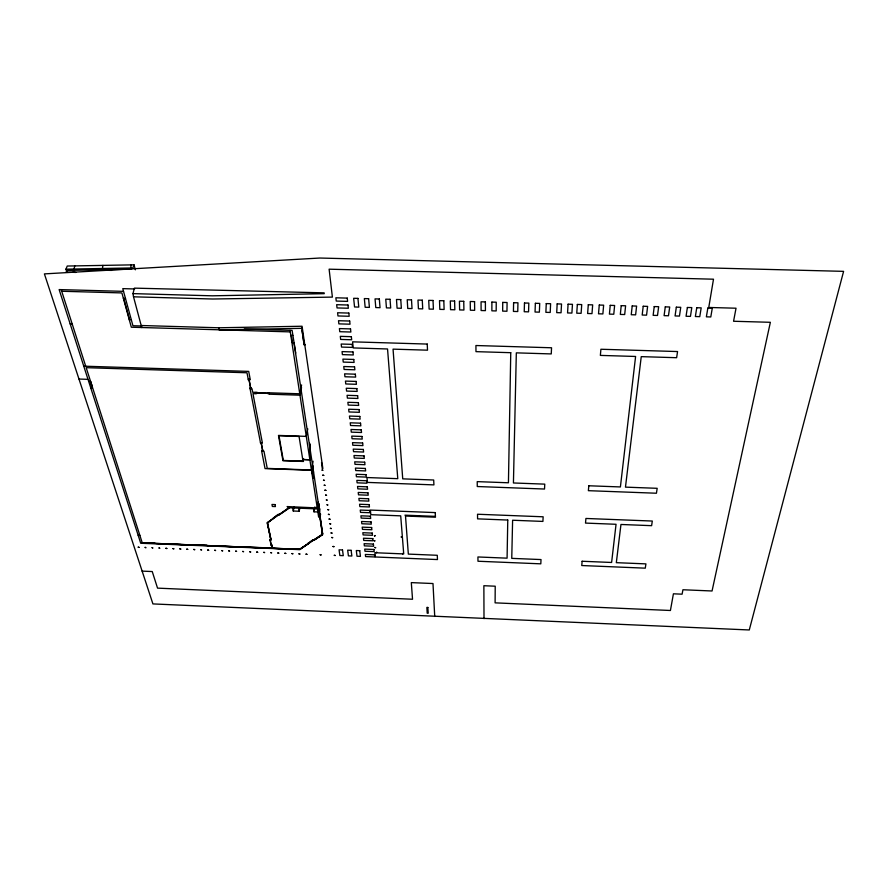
<?xml version="1.0" encoding="UTF-8"?>
<svg xmlns="http://www.w3.org/2000/svg" width="888" height="888" viewBox="0 0 888 888"><rect width="100%" height="100%" fill="white"/><g stroke="black" fill="none" stroke-linecap="round" stroke-linejoin="round"><path stroke-width="1.33" d="M142.136 571.117L152.925 603.918L749.283 629.969L843.6 271.351L319.824 258.031L44.4 273.893L142.136 571.117L152.248 571.55L157.542 588.134L412.531 599.245L411.311 582.617L432.989 583.538L434.732 616.45M249.55 379.265L249.739 380.219L248.418 380.175L246.986 372.771L86.18 367.676L142.258 542.857L298.856 549.306L300.533 548.928L321.822 534.687M313.864 540.104L322.067 534.842L321.822 533.999L322.699 533.621M319.613 516.838L320.069 514.208M294.106 343.545L320.346 516.683L318.603 516.794L317.393 508.902L289.51 507.814L279.198 514.918L278.255 514.319L275.946 516.095M320.057 516.672L320.401 514.052M320.579 514.052L320.124 516.627L322.777 534.576L313.919 540.37L312.998 539.793L310.678 541.48M319.325 503.796L317.871 511.965L314.008 511.821L313.531 508.746M318.603 516.794L320.002 508.924M271.018 539.793L267.144 522.743L289.366 507.714L287.101 506.571L317.249 507.936L318.359 501.709M314.008 511.821L314.896 506.937M314.463 477.844L313.053 477.8L312.221 471.961L313.131 466.788M312.243 472.638L313.131 467.044M312.276 472.682L313.042 468.398M298.59 549.383L272.638 548.318L298.634 549.161M313.087 461.227L311.488 470.296L265.035 468.587L261.671 451.171L263.969 451.248L267.255 468.387L311.444 470.007M312.942 465.479L312.254 472.116M309.968 444.078L309.945 460.239L309.59 443.179M292.751 507.947L293.284 511.011L299.201 511.244L299.667 508.802M293.284 511.011L294.083 506.926M309.635 459.818L303.43 459.584L303.596 458.685M307.77 428.826L306.293 436.385L278.477 435.42L282.95 460.728L303.474 461.471L303.074 458.952L303.241 459.995M259.529 547.685L272.361 548.307L272.216 545.321L271.317 545.521L270.163 539.76M279.132 514.629L289.111 507.559M301.598 384.937L299.767 393.795L267.754 392.751L267.921 393.684L269.231 393.728M301.543 387.601L299.978 395.204L269.308 394.194L269.064 392.796M272.139 545.376L271.106 545.332L270.085 539.893L271.062 539.571M304.24 344.322L305.161 344.822L304.14 344.788L302.109 330.702M267.554 522.61L273.349 518.414M259.318 547.541L246.476 547.241L259.252 547.674M259.596 547.552L272.405 548.074M295.726 353.08L292.108 330.403L244.289 329.004M484.004 618.636L483.871 585.714L495.215 586.202L495.104 602.852L670.418 610.489L673.415 593.806L682.095 594.183L682.939 589.754L712.054 590.986L770.362 322.3L733.566 321.256L736.03 308.214L708.757 307.459L713.497 279.198L329.115 269.186L332.389 297.103L212.732 299.012L133.522 296.814L141.747 327.583M246.198 547.23L220.391 546.164L246.176 547.141M92.019 385.825L92.263 387.379M220.157 545.931L207.37 545.632L220.213 546.12M194.372 545.099L207.148 545.387L181.396 544.566L194.15 544.855M131.102 264.89L130.614 269.242M181.119 544.544L168.431 544.022L181.085 544.455M142.635 542.735L155.278 543.256L142.535 542.879M102.908 265.39L102.22 270.163M74.747 265.901L73.316 272.35M133.522 296.814L132.967 293.617L134.41 288.134L324.12 292.851L324.22 293.673L212.276 295.815L132.967 293.617M65.945 269.164L67.244 266.034L134.044 264.835L132.911 267.943L65.945 269.164L66.767 271.806M278.388 514.407L267.632 522.888M313.131 539.871L299.767 549.628L140.726 543.256L59.13 289.577L123.521 291.353M300.288 548.784L308.169 543.767M313.897 539.871L321.933 534.754M300.244 549.006L308.014 543.922M131.646 269.231L66.889 270.407L66.156 272.161L75.957 272.416M141.192 325.508L218.714 327.783L302.064 326.24L322.866 468.531L322.244 468.509L321.534 462.504M302.353 328.327L219.147 329.87L218.714 327.783M93.151 269.93L111.488 270.407M134.621 288.955L122.777 288.633L132.934 325.73L141.891 325.996M61.716 291.264L121.889 292.918L131.324 327.217L290.287 331.89M123.354 298.268L125.508 298.579M131.246 319.569L129.282 319.769M70.163 323.887L72.172 323.942M292.862 335.375L291.286 335.32L292.474 342.635M292.407 342.635L293.972 342.679M83.761 366.167L248.707 371.395L250.205 379.287L248.229 379.22M78.977 379.043L88.001 379.343M88.622 381.296L90.11 381.341L92.252 388.023L90.776 387.978M90.776 381.551L90.043 381.341M250.061 388.7L252.026 388.755L252.692 392.252L257.309 392.407L257.487 393.34L256.177 393.295M91.975 385.292L90.387 381.54M267.832 393.218L257.398 392.873L267.854 393.306M260.462 442.646L262.337 442.712L252.958 393.661L256.266 393.761L255.999 392.363M303.407 459.507L309.612 459.729M296.148 460.894L302.098 461.105M312.165 471.95L313.575 472.005M404.928 515.173L434.887 516.339M374.492 535.753L375.069 535.775M270.019 539.937L271.051 539.971L267.543 522.843M138.151 535.275L139.849 535.342M167.688 543.711L162.182 543.7M307.947 543.267L310.5 541.758M273.227 517.97L275.768 516.372M61.194 289.632L85.714 366.233M156.11 543.445L161.627 543.678M123.754 298.535L129.526 319.525M134.044 264.835L135.342 269.819M272.05 545.321L272.638 548.318M267.399 522.832L270.707 539.782M271.906 545.31L272.438 548.273M262.104 451.182L261.949 450.338L263.192 450.383L263.348 451.226M251.371 388.744L251.193 387.801L249.883 387.756L260.628 443.501L261.882 443.545L261.716 442.69M249.206 380.197L250.66 387.779M261.383 443.534L262.693 450.36M249.073 380.197L250.538 387.779M261.25 443.523L262.571 450.36M298.679 508.169L299.201 511.244M290.043 330.347L317.249 507.936M319.946 516.616L321.234 525.086M321.256 525.274L322.522 533.61M319.802 516.616L322.344 533.832M301.754 328.227L304.14 344.788M263.769 552.392L264.68 552.58L263.803 552.325M491.897 302.098L491.874 310.822L496.181 310.944L496.237 302.209L491.897 302.098M270.796 552.68L271.706 552.869L270.829 552.614M502.741 302.397L502.652 311.122L506.959 311.244L507.081 302.508L502.741 302.397M277.833 552.98L278.743 553.157L277.833 552.98M507.77 520.046L507.081 558.164L477.933 556.965L477.977 561.238L540.803 563.836L541.014 559.562L511.754 558.363L512.609 520.235L542.912 521.423L543.145 516.794L477.533 514.241L477.578 518.858L507.77 520.046M510.755 352.691L508.436 482.783L477.222 481.629L477.267 486.524L544.522 489.033L544.766 484.138L513.431 482.972L516.328 352.858L551.248 353.924L551.559 347.774L475.924 345.521L475.979 351.648L510.755 352.691M513.608 302.697L513.431 311.422L517.748 311.544L517.948 302.808L513.608 302.697M284.87 553.268L285.781 553.446L284.87 553.268M524.475 302.997L524.231 311.732L528.56 311.855L528.826 303.108L524.475 302.997M291.919 553.557L292.818 553.746L291.919 553.557M298.967 553.846L299.866 554.034L298.967 553.846M535.364 303.296L535.042 312.032L539.371 312.154L539.715 303.407L535.364 303.296M306.016 554.145L306.926 554.323L306.016 554.145M546.253 303.596L545.876 312.332L550.205 312.454L550.616 303.707L546.253 303.596M557.165 303.896L556.709 312.643L561.05 312.765L561.538 304.018L557.165 303.896M322.044 470.096L323.021 470.307L322.078 470.018M322.777 475.191L323.743 475.391L322.777 475.191M323.498 480.23L324.464 480.441L323.543 480.153M320.146 554.723L321.056 554.911L320.146 554.723M324.22 485.237L325.186 485.436L324.253 485.159M324.93 490.187L325.896 490.387L324.93 490.187M325.641 495.104L326.595 495.304L325.674 495.027M326.34 499.977L327.295 500.177L326.384 499.9M327.039 504.806L327.983 505.006L327.073 504.728M327.728 509.59L328.671 509.79L327.728 509.59M328.416 514.341L329.348 514.541L328.416 514.341M568.087 304.196L567.554 312.942L571.905 313.064L572.46 304.318L568.087 304.196M329.071 519.047L330.003 519.236L329.071 519.047M329.748 523.72L330.68 523.909L329.748 523.72M330.414 528.349L331.335 528.538L330.414 528.349M331.069 532.933L331.99 533.122L331.069 532.933M331.724 537.484L332.645 537.673L331.724 537.484M333.022 546.475L333.932 546.653L333.022 546.475M577.344 304.451L576.756 313.198L581.107 313.32L581.729 304.573L577.344 304.451M334.299 555.311L335.198 555.5L334.299 555.311M588.289 304.751L587.623 313.508L591.985 313.631L592.673 304.873L588.289 304.751M599.256 305.05L598.512 313.808L602.874 313.93L603.64 305.172L599.256 305.05M582.128 561.26L581.751 565.534L645.276 568.165L645.92 563.88L616.328 562.67L620.956 524.475L651.614 525.674L652.303 521.045L585.925 518.459L585.514 523.088L616.05 524.286L611.61 562.47L582.128 561.26M588.811 485.769L588.378 490.676L656.443 493.229L657.176 488.311L625.463 487.135L641.247 356.643L676.634 357.709L677.555 351.548L600.91 349.25L600.366 355.4L635.597 356.465L620.401 486.946L588.811 485.769M610.223 305.35L609.412 314.119L613.775 314.241L614.618 305.472L610.223 305.35M621.212 305.661L620.324 314.419L624.686 314.541L625.607 305.783L621.212 305.661M374.159 540.714L375.08 540.903L374.203 540.637M374.88 547.563L375.791 547.741L374.925 547.496M632.201 305.96L631.246 314.729L635.619 314.851L636.607 306.083L632.201 305.96M643.212 306.26L642.179 315.029L646.564 315.151L647.618 306.382L643.212 306.26M654.234 306.571L653.135 315.34L657.509 315.462L658.652 306.693L654.234 306.571M665.279 306.871L664.091 315.651L668.475 315.773L669.696 306.993L665.279 306.871M676.323 307.181L675.069 315.95L679.464 316.073L680.741 307.304L676.323 307.181M687.379 307.481L686.058 316.261L690.453 316.383L691.808 307.603L687.379 307.481M696.758 307.736L695.36 316.528L699.766 316.65L701.187 307.859L696.758 307.736M707.847 308.047L706.371 316.827L710.789 316.961L712.287 308.169L707.847 308.047M138.228 547.163L139.116 547.408L138.228 547.163M145.121 547.408L145.987 547.73L145.177 547.352M152.059 547.696L152.925 548.018L152.114 547.641M159.008 547.985L159.862 548.307L159.052 547.929M165.956 548.273L166.844 548.529L165.956 548.273M172.905 548.562L173.793 548.806L172.905 548.562M179.864 548.851L180.752 549.095L179.864 548.851M186.835 549.139L187.712 549.383L186.835 549.139M193.806 549.428L194.683 549.672L193.806 549.428M200.777 549.716L201.632 550.027L200.832 549.661M207.759 550.005L208.647 550.26L207.759 550.005M214.752 550.294L215.629 550.549L214.807 550.238M221.745 550.582L222.622 550.838L221.745 550.582M228.738 550.871L229.615 551.126L228.793 550.815M235.742 551.159L236.619 551.415L235.797 551.104M242.746 551.459L243.623 551.703L242.801 551.404M249.761 551.748L250.638 551.992L249.761 551.748M256.776 552.036L257.653 552.281L256.776 552.036M347.252 298.113L335.875 297.791L336.252 301.065L347.596 301.376L347.252 298.113M357.931 298.401L353.657 298.29L354.545 306.971L358.785 307.093L357.931 298.401M368.631 298.701L364.346 298.579L365.157 307.27L369.408 307.392L368.631 298.701M379.331 298.99L375.047 298.879L375.791 307.57L380.042 307.692L379.331 298.99M390.043 299.289L385.758 299.167L386.435 307.87L390.687 307.992L390.043 299.289M400.777 299.589L396.481 299.467L397.08 308.169L401.354 308.28L400.777 299.589M411.521 299.878L407.215 299.767L407.747 308.469L412.021 308.58L411.521 299.878M422.277 300.177L417.971 300.055L418.426 308.769L422.71 308.88L422.277 300.177M433.033 300.477L428.726 300.355L429.126 309.068L433.4 309.179L433.033 300.477M443.822 300.766L439.505 300.655L439.826 309.368L444.111 309.479L443.822 300.766M454.612 301.065L450.294 300.943L450.538 309.668L454.834 309.779L454.612 301.065M463.758 301.321L459.429 301.199L459.618 309.923L463.913 310.034L463.758 301.321M474.569 301.62L470.24 301.498L470.363 310.223L474.658 310.334L474.569 301.62M485.392 301.92L481.063 301.798L481.107 310.523L485.414 310.645L485.392 301.92M347.985 305.017L336.663 304.695L337.04 307.936L348.329 308.247L347.985 305.017M348.84 313.076L337.595 312.754L337.962 315.95L349.184 316.272L348.84 313.076M349.694 321.034L338.506 320.712L338.872 323.876L350.027 324.198L349.694 321.034M350.527 328.904L339.405 328.582L339.771 331.701L350.86 332.023L350.527 328.904M351.348 336.685L340.304 336.352L340.659 339.438L351.681 339.76L351.348 336.685M427.228 344.067L352.591 341.836L353.235 347.93L387.545 348.973L397.78 478.676L366.933 477.533L367.454 482.406L433.921 484.892L433.688 480.008L402.73 478.854L393.051 349.139L427.517 350.183L427.228 344.067M352.17 344.355L341.181 344.033L341.536 347.075L352.492 347.408L352.17 344.355M352.98 351.948L342.058 351.615L342.402 354.623L353.291 354.956L352.98 351.948M353.768 359.451L342.912 359.118L343.256 362.093L354.09 362.426L353.768 359.451M354.556 366.866L343.767 366.522L344.1 369.464L354.878 369.796L354.556 366.866M355.333 374.181L344.611 373.848L344.944 376.756L355.644 377.089L355.333 374.181M356.11 381.429L345.443 381.085L345.765 383.96L356.41 384.304L356.11 381.429M356.865 388.589L346.264 388.245L346.586 391.075L357.176 391.419L356.865 388.589M357.62 395.66L347.075 395.315L347.397 398.124L357.92 398.468L357.62 395.66M358.364 402.653L347.874 402.308L348.196 405.083L358.663 405.428L358.364 402.653M359.096 409.568L348.673 409.224L348.984 411.965L359.396 412.31L359.096 409.568M359.829 416.405L349.45 416.05L349.772 418.77L360.117 419.114L359.829 416.405M360.539 423.165L350.227 422.81L350.538 425.496L360.828 425.851L360.539 423.165M361.25 429.848L351.004 429.492L351.304 432.145L361.538 432.5L361.25 429.848M361.96 436.463L351.759 436.108L352.059 438.728L362.237 439.083L361.96 436.463M299.056 436.441L278.976 435.731L283.328 460.45L302.997 461.161L299.056 436.441M362.648 443.001L352.514 442.646L352.802 445.232L362.926 445.598L362.648 443.001M363.336 449.461L353.246 449.106L353.546 451.67L363.614 452.036L363.336 449.461M364.025 455.866L353.99 455.5L354.279 458.042L364.291 458.397L364.025 455.866M364.691 462.193L354.712 461.827L355 464.335L364.957 464.702L364.691 462.193M365.356 468.453L355.433 468.087L355.711 470.562L365.623 470.929L365.356 468.453M366.011 474.636L356.144 474.27L356.421 476.734L366.278 477.1L366.011 474.636M366.666 480.763L356.843 480.397L357.12 482.828L366.922 483.194L366.666 480.763M367.31 486.824L357.542 486.458L357.82 488.866L367.565 489.233L367.31 486.824M367.943 492.818L358.23 492.452L358.497 494.838L368.198 495.204L367.943 492.818M368.576 498.756L358.907 498.39L359.185 500.743L368.831 501.11L368.576 498.756M369.197 504.628L359.584 504.251L359.851 506.582L369.452 506.959L369.197 504.628M275.058 504.573L271.972 504.462L272.361 506.46L275.435 506.582L275.058 504.573M435.242 512.598L370.374 510.078L370.862 514.685L400.71 515.85L403.718 553.912L374.891 552.725L375.335 556.987L437.473 559.562L437.273 555.289L408.336 554.101L405.505 516.039L435.464 517.216L435.242 512.598M369.819 510.434L360.251 510.067L360.517 512.376L370.063 512.742L369.819 510.434M370.429 516.183L360.916 515.817L361.172 518.093L370.673 518.47L370.429 516.183M371.04 521.878L361.56 521.5L361.827 523.765L371.273 524.142L371.04 521.878M371.639 527.516L362.215 527.139L362.471 529.37L371.872 529.748L371.639 527.516M372.227 533.089L362.848 532.711L363.103 534.92L372.461 535.298L372.227 533.089M375.047 535.553L374.503 535.897L375.047 535.553M401.831 536.63L401.276 536.974L401.831 536.63M372.816 538.605L363.481 538.228L363.736 540.426L373.049 540.803L372.816 538.605M373.393 544.067L364.113 543.689L364.358 545.865L373.626 546.242L373.393 544.067M373.97 549.483L364.735 549.106L364.979 551.248L374.192 551.626L373.97 549.483M342.502 549.972L339.061 549.827L339.849 555.511L343.279 555.655L342.502 549.972M351.126 550.327L347.674 550.183L348.418 555.866L351.859 556.01L351.126 550.327M359.762 550.682L356.31 550.538L357.009 556.221L360.439 556.365L359.762 550.682M376.79 552.303L376.257 552.636L376.79 552.303M403.163 553.391L402.608 553.724L403.163 553.391M374.536 554.834L365.345 554.456L365.59 556.576L374.758 556.965L374.536 554.834M427.85 607.459L426.862 607.414L427.206 613.175L428.194 613.22L427.85 607.459"/></g></svg>
